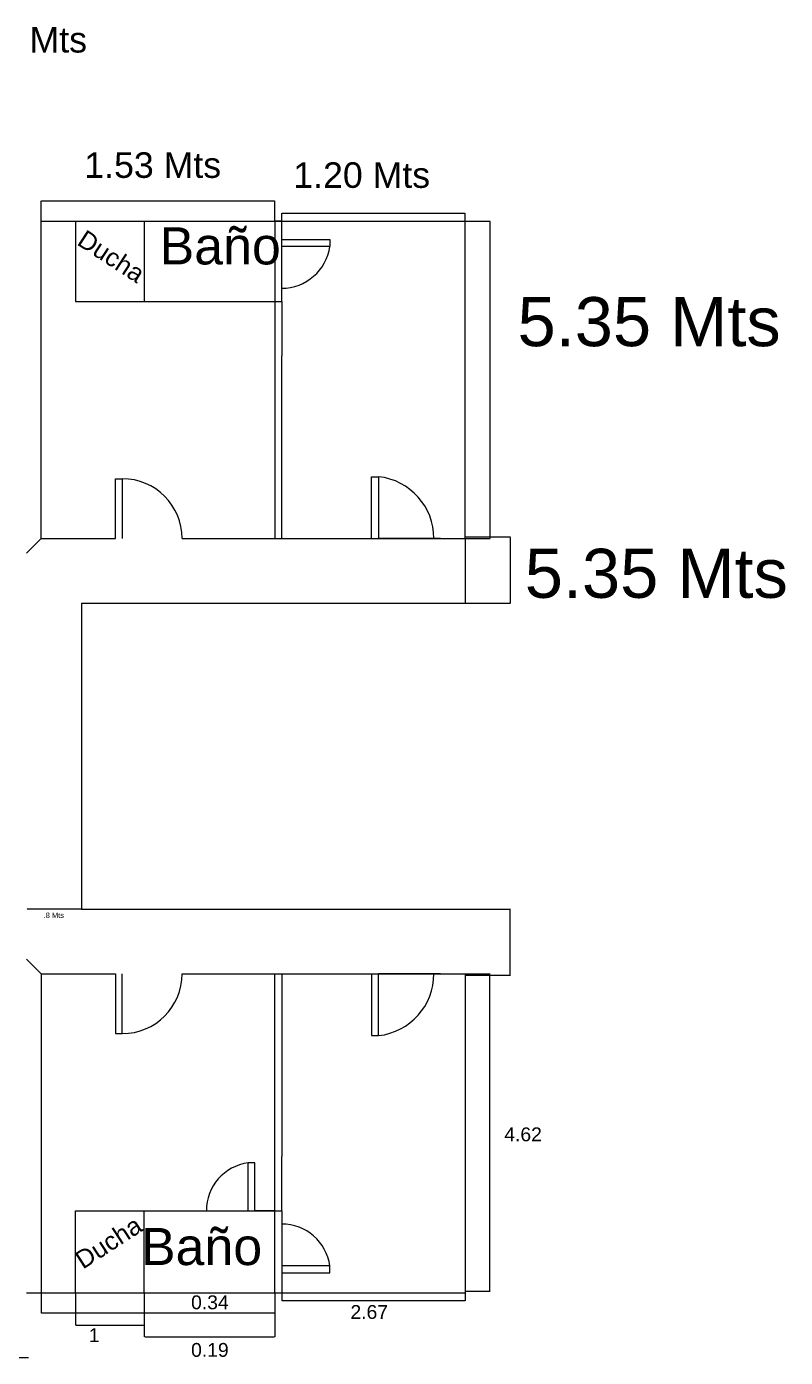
# Model space of a CAD drawing. Header units: millimetres. Extents: x 4980 to 36158, y 679 to 26062.
# Drawn here: x 13935 to 18903, y 701 to 9416 of the extents above; entities that cross this region are included whole.
import ezdxf

# ---------------------------------------------------------------- set-up
doc = ezdxf.new("R2010")
doc.units = ezdxf.units.MM
doc.styles.get("Standard").update_dxf_attribs({"font": 'arial.ttf'})
doc.dimstyles.new('ISO-25', dxfattribs={"dimtxt": 2.5, "dimasz": 2.5, "dimexe": 1.25, "dimexo": 0.625, "dimtad": 1, "dimtxsty": 'Standard', "dimcen": 2.5, "dimadec": 0, "dimazin": 0, "dimtfac": 1, "dimtmove": 0, "dimatfit": 3, "dimfxl": 1, "dimarcsym": 0})

# ---------------------------------------------------------------- blocks, each defined once
blk = doc.blocks.new('*D20')
at = {"color": 0, "lineweight": -2, "transparency": 16777216}
for p, q in [((14030.3, 8143.2), (14030.3, 8275.9)), ((14032.8, 8274.6), (15557.8, 8274.6)), ((15560.3, 8143.2), (15560.3, 8275.9))]:
    blk.add_line(p, q, dxfattribs=at)
at = {"color": 0, "transparency": 16777216}
for points in [[(14032.8, 8275), (14032.8, 8274.2), (14030.3, 8274.6)], [(15557.8, 8275), (15557.8, 8274.2), (15560.3, 8274.6)]]:
    blk.add_solid(points, dxfattribs=at)
at = {"layer": 'Defpoints', "color": 0, "transparency": 16777216}
for p in [(15560.3, 8274.6), (14030.3, 8142.5), (15560.3, 8142.5)]:
    blk.add_point(p, dxfattribs=at)
at = {"color": 0, "transparency": 16777216, "insert": (14795.3, 8276.5), "char_height": 2.5, "attachment_point": 5}
blk.add_mtext('1530', dxfattribs=at)
blk = doc.blocks.new('*D21')
at = {"color": 0, "lineweight": -2, "transparency": 16777216}
for p, q in [((15605.3, 8143.2), (15605.3, 8195.1)), ((15607.8, 8193.8), (16804.3, 8193.8)), ((16806.8, 8143.2), (16806.8, 8195.1))]:
    blk.add_line(p, q, dxfattribs=at)
at = {"color": 0, "transparency": 16777216}
for points in [[(15607.8, 8194.3), (15607.8, 8193.4), (15605.3, 8193.8)], [(16804.3, 8194.3), (16804.3, 8193.4), (16806.8, 8193.8)]]:
    blk.add_solid(points, dxfattribs=at)
at = {"layer": 'Defpoints', "color": 0, "transparency": 16777216}
for p in [(16806.8, 8193.8), (15605.3, 8142.5), (16806.8, 8142.5)]:
    blk.add_point(p, dxfattribs=at)
at = {"color": 0, "transparency": 16777216, "insert": (16206, 8196), "char_height": 2.5, "attachment_point": 5}
blk.add_mtext('1201,5', dxfattribs=at)
blk = doc.blocks.new('*D22')
at = {"color": 0, "lineweight": -2, "transparency": 16777216}
for p, q in [((16807.4, 8142.5), (16969.6, 8142.5)), ((16968.3, 8140), (16968.3, 6066)), ((16807.4, 6063.5), (16969.6, 6063.5))]:
    blk.add_line(p, q, dxfattribs=at)
at = {"color": 0, "transparency": 16777216}
for points in [[(16967.9, 8140), (16968.8, 8140), (16968.3, 8142.5)], [(16967.9, 6066), (16968.8, 6066), (16968.3, 6063.5)]]:
    blk.add_solid(points, dxfattribs=at)
at = {"layer": 'Defpoints', "color": 0, "transparency": 16777216}
for p in [(16806.8, 8142.5), (16806.8, 6063.5), (16968.3, 6063.5)]:
    blk.add_point(p, dxfattribs=at)
at = {"color": 0, "transparency": 16777216, "insert": (16966.4, 7103), "char_height": 2.5, "attachment_point": 5, "rotation": 90}
blk.add_mtext('2079', dxfattribs=at)
blk = doc.blocks.new('*D23')
at = {"color": 0, "lineweight": -2, "transparency": 16777216}
for p, q in [((16807.4, 6073.6), (17101.8, 6073.6)), ((17100.5, 6071.1), (17100.5, 5642.1)), ((16807.4, 5639.6), (17101.8, 5639.6))]:
    blk.add_line(p, q, dxfattribs=at)
at = {"color": 0, "transparency": 16777216}
for points in [[(17100.1, 6071.1), (17101, 6071.1), (17100.5, 6073.6)], [(17100.1, 5642.1), (17101, 5642.1), (17100.5, 5639.6)]]:
    blk.add_solid(points, dxfattribs=at)
at = {"layer": 'Defpoints', "color": 0, "transparency": 16777216}
for p in [(16806.8, 6073.6), (16806.8, 5639.6), (17100.5, 5639.6)]:
    blk.add_point(p, dxfattribs=at)
at = {"color": 0, "transparency": 16777216, "insert": (17098.6, 5856.6), "char_height": 2.5, "attachment_point": 5, "rotation": 90}
blk.add_mtext('434', dxfattribs=at)
blk = doc.blocks.new('*D29')
at = {"color": 0, "lineweight": -2, "transparency": 16777216}
for p, q in [((14030.3, 1133.5), (14030.3, 991.1)), ((15560.3, 1123.8), (15560.3, 991.1)), ((14032.8, 992.3), (15557.8, 992.3))]:
    blk.add_line(p, q, dxfattribs=at)
at = {"color": 0, "transparency": 16777216}
for points in [[(14032.8, 992.7), (14032.8, 991.9), (14030.3, 992.3)], [(15557.8, 992.7), (15557.8, 991.9), (15560.3, 992.3)]]:
    blk.add_solid(points, dxfattribs=at)
at = {"layer": 'Defpoints', "color": 0, "transparency": 16777216}
for p in [(14030.3, 1134.1), (15560.3, 1124.4), (15560.3, 992.3)]:
    blk.add_point(p, dxfattribs=at)
at = {"color": 0, "transparency": 16777216, "insert": (14795.3, 994.2), "char_height": 2.5, "attachment_point": 5}
blk.add_mtext('1530', dxfattribs=at)
blk = doc.blocks.new('*D30')
at = {"color": 0, "lineweight": -2, "transparency": 16777216}
for p, q in [((15605.3, 1133.5), (15605.3, 1071.8)), ((15607.8, 1073.1), (16804.3, 1073.1)), ((16806.8, 1123.8), (16806.8, 1071.8))]:
    blk.add_line(p, q, dxfattribs=at)
at = {"color": 0, "transparency": 16777216}
for points in [[(15607.8, 1073.5), (15607.8, 1072.7), (15605.3, 1073.1)], [(16804.3, 1073.5), (16804.3, 1072.7), (16806.8, 1073.1)]]:
    blk.add_solid(points, dxfattribs=at)
at = {"layer": 'Defpoints', "color": 0, "transparency": 16777216}
for p in [(15605.3, 1134.1), (16806.8, 1124.4), (16806.8, 1073.1)]:
    blk.add_point(p, dxfattribs=at)
at = {"color": 0, "transparency": 16777216, "insert": (16206, 1075.2), "char_height": 2.5, "attachment_point": 5}
blk.add_mtext('1201,5', dxfattribs=at)
blk = doc.blocks.new('*D31')
at = {"color": 0, "lineweight": -2, "transparency": 16777216}
for p, q in [((16807.4, 3213.1), (16969.6, 3213.1)), ((16968.3, 1136.6), (16968.3, 3210.6)), ((16807.4, 1134.1), (16969.6, 1134.1))]:
    blk.add_line(p, q, dxfattribs=at)
at = {"color": 0, "transparency": 16777216}
for points in [[(16967.9, 3210.6), (16968.8, 3210.6), (16968.3, 3213.1)], [(16967.9, 1136.6), (16968.8, 1136.6), (16968.3, 1134.1)]]:
    blk.add_solid(points, dxfattribs=at)
at = {"layer": 'Defpoints', "color": 0, "transparency": 16777216}
for p in [(16806.8, 3213.1), (16968.3, 3213.1), (16806.8, 1134.1)]:
    blk.add_point(p, dxfattribs=at)
at = {"color": 0, "transparency": 16777216, "insert": (16966.4, 2173.6), "char_height": 2.5, "attachment_point": 5, "rotation": 90}
blk.add_mtext('2079', dxfattribs=at)
blk = doc.blocks.new('*D32')
at = {"color": 0, "lineweight": -2, "transparency": 16777216}
for p, q in [((16807.4, 3637.1), (17101.8, 3637.1)), ((17100.5, 3205.5), (17100.5, 3634.6)), ((16807.4, 3203), (17101.8, 3203))]:
    blk.add_line(p, q, dxfattribs=at)
at = {"color": 0, "transparency": 16777216}
for points in [[(17100.1, 3634.6), (17101, 3634.6), (17100.5, 3637.1)], [(17100.1, 3205.5), (17101, 3205.5), (17100.5, 3203)]]:
    blk.add_solid(points, dxfattribs=at)
at = {"layer": 'Defpoints', "color": 0, "transparency": 16777216}
for p in [(16806.8, 3637.1), (17100.5, 3637.1), (16806.8, 3203)]:
    blk.add_point(p, dxfattribs=at)
at = {"color": 0, "transparency": 16777216, "insert": (17098.4, 3420.1), "char_height": 2.5, "attachment_point": 5, "rotation": 90}
blk.add_mtext('434,05', dxfattribs=at)
blk = doc.blocks.new('*D47')
at = {"color": 0, "lineweight": -2, "transparency": 16777216}
for p, q in [((14255.3, 1123.8), (14255.3, 911)), ((14705.3, 1123.8), (14705.3, 911)), ((14257.8, 912.3), (14702.8, 912.3))]:
    blk.add_line(p, q, dxfattribs=at)
at = {"color": 0, "transparency": 16777216}
for points in [[(14257.8, 912.7), (14257.8, 911.9), (14255.3, 912.3)], [(14702.8, 912.7), (14702.8, 911.9), (14705.3, 912.3)]]:
    blk.add_solid(points, dxfattribs=at)
at = {"layer": 'Defpoints', "color": 0, "transparency": 16777216}
for p in [(14255.3, 1124.4), (14705.3, 1124.4), (14705.3, 912.3)]:
    blk.add_point(p, dxfattribs=at)
at = {"color": 0, "transparency": 16777216, "insert": (14480.3, 914.2), "char_height": 2.5, "attachment_point": 5}
blk.add_mtext('450', dxfattribs=at)
blk = doc.blocks.new('*D48')
at = {"color": 0, "lineweight": -2, "transparency": 16777216}
for p, q in [((14705.3, 1123.8), (14705.3, 834.5)), ((15560.3, 1123.8), (15560.3, 834.5)), ((14707.8, 835.7), (15557.8, 835.7))]:
    blk.add_line(p, q, dxfattribs=at)
at = {"color": 0, "transparency": 16777216}
for points in [[(14707.8, 836.1), (14707.8, 835.3), (14705.3, 835.7)], [(15557.8, 836.1), (15557.8, 835.3), (15560.3, 835.7)]]:
    blk.add_solid(points, dxfattribs=at)
at = {"layer": 'Defpoints', "color": 0, "transparency": 16777216}
for p in [(14705.3, 1124.4), (15560.3, 1124.4), (15560.3, 835.7)]:
    blk.add_point(p, dxfattribs=at)
at = {"color": 0, "transparency": 16777216, "insert": (15132.8, 837.6), "char_height": 2.5, "attachment_point": 5}
blk.add_mtext('855', dxfattribs=at)
blk = doc.blocks.new('*D60')
at = {"color": 0, "lineweight": -2, "transparency": 16777216}
for p, q in [((13934.8, 3637.7), (13934.8, 3638.3)), ((14292.3, 3637.1), (13937.3, 3637.1)), ((14294.8, 3637.7), (14294.8, 3638.3))]:
    blk.add_line(p, q, dxfattribs=at)
at = {"color": 0, "transparency": 16777216}
for points in [[(13937.3, 3637.5), (13937.3, 3636.7), (13934.8, 3637.1)], [(14292.3, 3637.5), (14292.3, 3636.7), (14294.8, 3637.1)]]:
    blk.add_solid(points, dxfattribs=at)
at = {"layer": 'Defpoints', "color": 0, "transparency": 16777216}
for p in [(13934.8, 3637.1), (13934.8, 3637.1), (14294.8, 3637.1)]:
    blk.add_point(p, dxfattribs=at)
at = {"color": 0, "transparency": 16777216, "insert": (14114.8, 3639), "char_height": 2.5, "attachment_point": 5}
blk.add_mtext('360', dxfattribs=at)

msp = doc.modelspace()

# ---------------------------------------------------------------- linework, layer by layer
for p, q in [((14030.262, 7616.039), (14030.262, 8142.539)), ((14030.262, 8142.539), (14255.262, 8142.539)), ((14255.262, 8142.539), (14255.262, 7616.039)), ((14255.262, 8142.539), (14705.262, 8142.539)), ((14705.262, 8142.539), (14705.262, 7616.039)), ((14705.262, 8142.539), (16806.762, 8142.539)), ((15605.262, 8142.539), (15560.262, 8142.539)), ((15560.262, 8142.539), (15560.262, 6063.539)), ((15605.262, 7616.039), (15605.262, 8142.539)), ((16806.762, 6063.539), (16806.762, 8142.539)), ((15605.262, 8021.039), (15920.262, 8021.039)), ((15920.262, 8021.039), (15920.262, 7976.039)), ((15920.262, 7976.039), (15605.262, 7976.039)), ((14030.262, 6063.539), (14030.262, 7616.039)), ((14255.262, 7616.039), (15605.262, 7616.039)), ((15605.262, 7616.039), (15605.262, 7260.97)), ((15605.262, 6063.539), (15605.262, 7260.97)), ((14516.262, 6063.539), (14516.262, 6455.039)), ((14516.262, 6455.039), (14561.262, 6455.039)), ((14561.262, 6455.039), (14561.262, 6063.539)), ((16193.802, 6063.539), (16193.802, 6468.539)), ((16193.802, 6468.539), (16238.802, 6468.539)), ((16238.802, 6468.539), (16238.802, 6063.539)), ((14516.262, 6063.539), (14516.262, 6108.539)), ((13934.802, 5968.08), (14030.262, 6063.539)), ((14030.262, 6063.539), (14516.262, 6063.539)), ((14952.762, 6063.539), (15605.262, 6063.539)), ((15605.262, 6063.539), (16806.762, 6063.539)), ((15605.262, 6063.539), (15663.762, 6063.539)), ((16643.802, 6063.539), (16238.802, 6063.539)), ((16806.762, 6063.539), (16806.762, 5639.58)), ((14294.802, 5639.58), (16806.762, 5639.58)), ((14294.802, 5639.58), (14294.802, 3637.08)), ((14294.802, 3637.08), (16806.762, 3637.08)), ((13934.802, 3308.58), (14030.262, 3213.12)), ((14030.262, 3213.12), (14516.262, 3213.12)), ((14030.262, 3213.12), (14030.262, 1660.62)), ((14516.262, 3213.12), (14516.262, 3168.12)), ((14516.262, 3213.12), (14516.262, 2821.62)), ((14561.262, 2821.62), (14561.262, 3213.12)), ((14952.762, 3213.12), (15605.262, 3213.12)), ((15560.262, 1124.392), (15560.262, 3213.12)), ((15605.262, 3213.12), (15605.262, 2015.689)), ((15605.262, 3213.12), (16806.762, 3213.12)), ((15605.262, 3213.12), (15663.762, 3213.12)), ((16193.802, 3213.12), (16193.802, 2808.12)), ((16238.802, 2808.12), (16238.802, 3213.12)), ((16643.802, 3213.12), (16238.802, 3213.12)), ((16806.762, 3213.12), (16806.762, 1124.392)), ((14516.262, 2821.62), (14561.262, 2821.62)), ((16193.802, 2808.12), (16238.802, 2808.12)), ((15605.262, 1660.62), (15605.262, 2015.689)), ((14030.262, 1660.62), (14030.262, 1134.12)), ((14255.262, 1660.62), (15605.262, 1660.62)), ((14255.262, 1124.392), (14255.262, 1660.62)), ((14705.262, 1124.392), (14705.262, 1660.62)), ((15560.262, 1660.62), (15429.762, 1660.62)), ((15560.262, 1660.62), (15560.262, 1660.62)), ((15605.262, 1660.62), (15605.262, 1124.392)), ((15920.262, 1300.62), (15605.262, 1300.62)), ((15605.262, 1255.62), (15920.262, 1255.62)), ((15920.262, 1255.62), (15920.262, 1300.62)), ((13934.802, 1124.392), (16806.762, 1124.392)), ((10881.552, 700.83), (13947.315, 700.83))]:
    msp.add_line(p, q)
msp.add_lwpolyline([(15384.762, 1660.62), (15384.762, 1975.62, 0.37323778), (15111.564, 1660.62)], format="xyb")
msp.add_lwpolyline([(15429.762, 1660.62), (15429.762, 1975.62), (15384.762, 1975.62)])
for centre, radius, start, end in [((15605.262, 8021.039), 318.198, 270, 351.8698976), ((14561.262, 6063.539), 391.5, 0, 90), ((16193.802, 6063.539), 407.492, 0, 83.6598083), ((14561.262, 3213.12), 391.5, 270, 0), ((16193.802, 3213.12), 407.492, 276.3401917, 0), ((15605.262, 1255.62), 318.198, 8.1301024, 90)]:
    msp.add_arc(centre, radius, start, end)

# ---------------------------------------------------------------- texts
for s, height, p in [('1.30 Mts', 167.2213, (13434.474, 9246.317)), ('1.53 Mts', 167.2213, (14312.443, 8425.395)), ('1.20 Mts', 167.2213, (15680.767, 8360.094)), ('5.35 Mts', 321.5596, (17149.071, 7323.164)), ('5.35 Mts', 321.5596, (17196.217, 5675.08)), ('.8 Mts', 35.0353, (14046.216, 3578.561)), ('4.62', 90.5378, (17061.994, 2116.267)), ('0.34', 90.5378, (15011.547, 1016.182)), ('2.67', 90.5378, (16054.906, 953.025)), ('1', 90.538, (14341.34, 800.907)), ('0.19', 90.5378, (15011.547, 704.515))]:
    msp.add_text(s, height=height).set_placement(p)
for rotation, p in [(327.0131079, (14257.518, 7992.077)), (32.9868921, (14303.147, 1274.829))]:
    msp.add_text('Ducha', height=118.0999, rotation=rotation).set_placement(p)
at = {"char_height": 243.2736}
for insert, attachment_point in [((14805.531, 8101.813), 1), ((15477.058, 1548.631), 3)]:
    msp.add_mtext_dynamic_manual_height_columns('Baño', width=2.32002, gutter_width=85.222, heights=[0], dxfattribs=dict(at, insert=insert, attachment_point=attachment_point))

# ---------------------------------------------------------------- dimensions: what is measured, and where the dimension line sits
for base, p1, p2, picture, middle in [((15560.262, 8274.628), (14030.262, 8142.539), (15560.262, 8142.539), '*D20', (14795.262, 8276.531)), ((16806.762, 8193.834), (15605.262, 8142.539), (16806.762, 8142.539), '*D21', (16206.012, 8195.961)), ((13934.802, 3637.08), (14294.802, 3637.08), (13934.802, 3637.08), '*D60', (14114.802, 3638.982)), ((15560.262, 992.303), (14030.262, 1134.12), (15560.262, 1124.392), '*D29', (14795.262, 994.205)), ((16806.762, 1073.097), (15605.262, 1134.12), (16806.762, 1124.392), '*D30', (16206.012, 1075.225)), ((14705.262, 912.281), (14255.262, 1124.392), (14705.262, 1124.392), '*D47', (14480.262, 914.183)), ((15560.262, 835.708), (14705.262, 1124.392), (15560.262, 1124.392), '*D48', (15132.762, 837.609))]:
    dim = msp.add_linear_dim(base=base, p1=p1, p2=p2, dimstyle='ISO-25')
    dim.commit()
    dim.dimension.update_dxf_attribs({"geometry": picture, "text_midpoint": middle})
for base, p1, p2, angle, picture, middle in [((16968.338, 6063.539), (16806.762, 8142.539), (16806.762, 6063.539), 90, '*D22', (16966.436, 7103.039)), ((17100.55, 5639.58), (16806.762, 6073.584), (16806.762, 5639.58), 90, '*D23', (17098.648, 5856.582)), ((17100.55, 3637.08), (16806.762, 3203.029), (16806.762, 3637.08), 270, '*D32', (17098.423, 3420.054)), ((16968.338, 3213.12), (16806.762, 1134.12), (16806.762, 3213.12), 270, '*D31', (16966.436, 2173.62))]:
    dim = msp.add_linear_dim(base=base, p1=p1, p2=p2, angle=angle, dimstyle='ISO-25')
    dim.commit()
    dim.dimension.update_dxf_attribs({"geometry": picture, "text_midpoint": middle})

doc.saveas('drawing.dxf')
